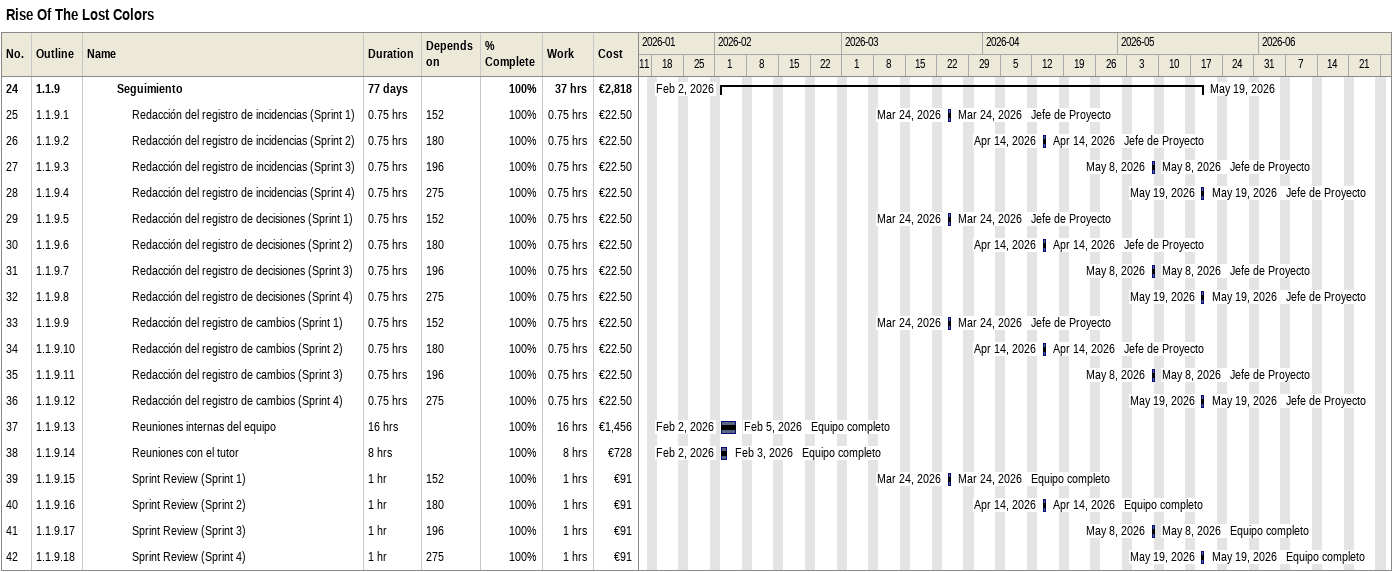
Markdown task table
Rise Of The Lost Colors

| ID | WBS | Task | Duration | Start | Finish | Predecessors | Resources | % complete | Work (h) | Cost (€) |
|---|---|---|---|---|---|---|---|---|---|---|
| 24 | 1.1.9 | **Seguimiento** | 77d | 2026-02-02 | 2026-05-19 |  |  | 100 | 37 | 2818 |
| 25 | 1.1.9.1 | Redacción del registro de incidencias (Sprint 1) | 0.75h | 2026-03-24 | 2026-03-24 | 152 | Jefe de Proyecto | 100 | 0.75 | 22.50 |
| 26 | 1.1.9.2 | Redacción del registro de incidencias (Sprint 2) | 0.75h | 2026-04-14 | 2026-04-14 | 180 | Jefe de Proyecto | 100 | 0.75 | 22.50 |
| 27 | 1.1.9.3 | Redacción del registro de incidencias (Sprint 3) | 0.75h | 2026-05-08 | 2026-05-08 | 196 | Jefe de Proyecto | 100 | 0.75 | 22.50 |
| 28 | 1.1.9.4 | Redacción del registro de incidencias (Sprint 4) | 0.75h | 2026-05-19 | 2026-05-19 | 275 | Jefe de Proyecto | 100 | 0.75 | 22.50 |
| 29 | 1.1.9.5 | Redacción del registro de decisiones (Sprint 1) | 0.75h | 2026-03-24 | 2026-03-24 | 152 | Jefe de Proyecto | 100 | 0.75 | 22.50 |
| 30 | 1.1.9.6 | Redacción del registro de decisiones (Sprint 2) | 0.75h | 2026-04-14 | 2026-04-14 | 180 | Jefe de Proyecto | 100 | 0.75 | 22.50 |
| 31 | 1.1.9.7 | Redacción del registro de decisiones (Sprint 3) | 0.75h | 2026-05-08 | 2026-05-08 | 196 | Jefe de Proyecto | 100 | 0.75 | 22.50 |
| 32 | 1.1.9.8 | Redacción del registro de decisiones (Sprint 4) | 0.75h | 2026-05-19 | 2026-05-19 | 275 | Jefe de Proyecto | 100 | 0.75 | 22.50 |
| 33 | 1.1.9.9 | Redacción del registro de cambios (Sprint 1) | 0.75h | 2026-03-24 | 2026-03-24 | 152 | Jefe de Proyecto | 100 | 0.75 | 22.50 |
| 34 | 1.1.9.10 | Redacción del registro de cambios (Sprint 2) | 0.75h | 2026-04-14 | 2026-04-14 | 180 | Jefe de Proyecto | 100 | 0.75 | 22.50 |
| 35 | 1.1.9.11 | Redacción del registro de cambios (Sprint 3) | 0.75h | 2026-05-08 | 2026-05-08 | 196 | Jefe de Proyecto | 100 | 0.75 | 22.50 |
| 36 | 1.1.9.12 | Redacción del registro de cambios (Sprint 4) | 0.75h | 2026-05-19 | 2026-05-19 | 275 | Jefe de Proyecto | 100 | 0.75 | 22.50 |
| 37 | 1.1.9.13 | Reuniones internas del equipo | 16h | 2026-02-02 | 2026-02-05 |  | Equipo completo | 100 | 16 | 1456 |
| 38 | 1.1.9.14 | Reuniones con el tutor | 8h | 2026-02-02 | 2026-02-03 |  | Equipo completo | 100 | 8 | 728 |
| 39 | 1.1.9.15 | Sprint Review (Sprint 1) | 1h | 2026-03-24 | 2026-03-24 | 152 | Equipo completo | 100 | 1 | 91 |
| 40 | 1.1.9.16 | Sprint Review (Sprint 2) | 1h | 2026-04-14 | 2026-04-14 | 180 | Equipo completo | 100 | 1 | 91 |
| 41 | 1.1.9.17 | Sprint Review (Sprint 3) | 1h | 2026-05-08 | 2026-05-08 | 196 | Equipo completo | 100 | 1 | 91 |
| 42 | 1.1.9.18 | Sprint Review (Sprint 4) | 1h | 2026-05-19 | 2026-05-19 | 275 | Equipo completo | 100 | 1 | 91 |
